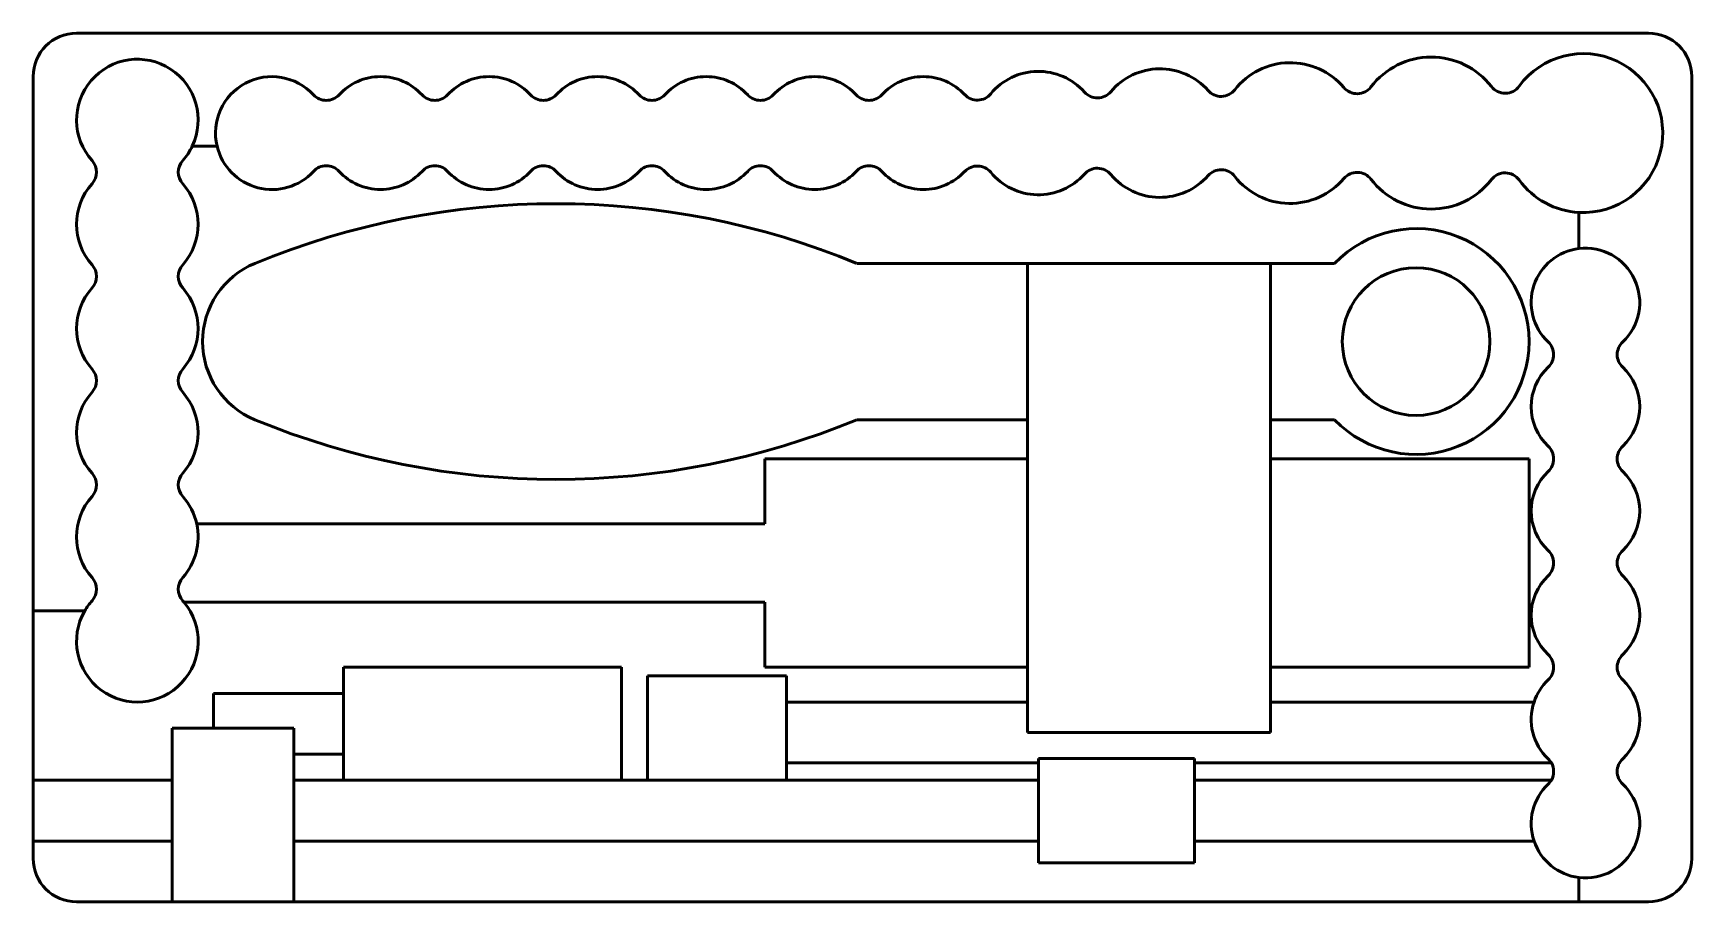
# Model space of a CAD drawing. Header units: millimetres. Extents: x 114 to 306, y 98 to 198.
import ezdxf

# ---------------------------------------------------------------- set-up
doc = ezdxf.new("R2010")
doc.units = ezdxf.units.MM
doc.layers.add('Visible (ISO)', color=7, linetype='Continuous', lineweight=50)

msp = doc.modelspace()

# ---------------------------------------------------------------- linework, layer by layer
at = {"layer": 'Visible (ISO)'}
for p, q in [((119.5, 198.5), (300.5, 198.5)), ((114.5, 132), (114.5, 193.5)), ((305.5, 193.5), (305.5, 103.5)), ((135.68, 185.5), (132.82, 185.5)), ((292.5, 173.7), (292.5, 177.86)), ((209.37, 172), (264.37, 172)), ((229, 154), (229, 172)), ((257, 172), (257, 154)), ((229, 154), (209.37, 154)), ((229, 149.5), (229, 154)), ((257, 154), (257, 149.5)), ((264.37, 154), (257, 154)), ((198.75, 142), (198.75, 149.5)), ((198.75, 149.5), (229, 149.5)), ((229, 125.5), (229, 149.5)), ((257, 149.5), (257, 125.5)), ((257, 149.5), (286.75, 149.5)), ((286.75, 149.5), (286.75, 125.5)), ((133.34, 142), (198.75, 142)), ((120.44, 132), (114.5, 132)), ((114.5, 132), (114.5, 112.5)), ((198.75, 133), (131.86, 133)), ((198.75, 125.5), (198.75, 133)), ((150.25, 122.5), (150.25, 125.5)), ((150.25, 125.5), (182.25, 125.5)), ((182.25, 125.5), (182.25, 112.5)), ((185.25, 112.5), (185.25, 124.5)), ((185.25, 124.5), (201.25, 124.5)), ((229, 125.5), (198.75, 125.5)), ((201.25, 124.5), (201.25, 121.5)), ((229, 121.5), (229, 125.5)), ((257, 125.5), (257, 121.5)), ((286.75, 125.5), (257, 125.5)), ((135.25, 122.5), (150.25, 122.5)), ((135.25, 118.5), (135.25, 122.5)), ((150.25, 122.5), (150.25, 115.5)), ((201.25, 114.5), (201.25, 121.5)), ((201.25, 121.5), (229, 121.5)), ((229, 121.5), (229, 118)), ((257, 118), (257, 121.5)), ((257, 121.5), (287.33, 121.5)), ((130.5, 112.5), (130.5, 118.5)), ((130.5, 118.5), (135.25, 118.5)), ((144.5, 118.5), (135.25, 118.5)), ((144.5, 115.5), (144.5, 118.5)), ((229, 118), (257, 118)), ((150.25, 115.5), (144.5, 115.5)), ((144.5, 115.5), (144.5, 112.5)), ((150.25, 112.5), (150.25, 115.5)), ((230.25, 114.5), (230.25, 115)), ((230.25, 115), (248.25, 115)), ((248.25, 115), (248.25, 114.5)), ((201.25, 114.5), (201.25, 112.5)), ((230.25, 114.5), (201.25, 114.5)), ((230.25, 112.5), (230.25, 114.5)), ((248.25, 114.5), (248.25, 112.5)), ((289.32, 114.5), (248.25, 114.5)), ((114.5, 112.5), (130.5, 112.5)), ((114.5, 105.5), (114.5, 112.5)), ((130.5, 105.5), (130.5, 112.5)), ((144.5, 112.5), (144.5, 105.5)), ((144.5, 112.5), (150.25, 112.5)), ((150.25, 112.5), (182.25, 112.5)), ((182.25, 112.5), (185.25, 112.5)), ((185.25, 112.5), (201.25, 112.5)), ((201.25, 112.5), (230.25, 112.5)), ((230.25, 105.5), (230.25, 112.5)), ((248.25, 112.5), (248.25, 105.5)), ((248.25, 112.5), (289.32, 112.5)), ((130.5, 105.5), (114.5, 105.5)), ((114.5, 105.5), (114.5, 103.5)), ((130.5, 98.5), (130.5, 105.5)), ((144.5, 105.5), (144.5, 98.5)), ((230.25, 105.5), (144.5, 105.5)), ((230.25, 103), (230.25, 105.5)), ((248.25, 105.5), (248.25, 103)), ((287.33, 105.5), (248.25, 105.5)), ((248.25, 103), (230.25, 103)), ((292.5, 98.5), (292.5, 101.3)), ((119.5, 98.5), (130.5, 98.5)), ((144.5, 98.5), (130.5, 98.5)), ((144.5, 98.5), (292.5, 98.5)), ((300.5, 98.5), (292.5, 98.5))]:
    msp.add_line(p, q, dxfattribs=at)
msp.add_circle((273.75, 163), 8.5, dxfattribs=at)
for centre, radius, start, end in [((119.5, 193.5), 5, 90, 180), ((300.5, 193.5), 5, 0, 90), ((126.5, 188.5), 7, 334.6231, 221.8103), ((259.25, 187), 8.1, 40.2557, 141.964), ((275.5, 187), 8.75, 37.7517, 142.6179), ((293, 187), 9.15, 266.8675, 143.8233), ((142, 187), 6.5, 42.6679, 193.3424), ((154.5, 187), 6.5, 42.6679, 137.3321), ((167, 187), 6.5, 42.6679, 137.3321), ((179.5, 187), 6.5, 42.6679, 137.3321), ((192, 187), 6.5, 42.6679, 137.3321), ((204.5, 187), 6.5, 42.6679, 137.3321), ((217, 187), 6.5, 42.901, 137.3321), ((230.25, 187), 7.1, 41.6301, 140.5169), ((244.25, 187), 7.4, 41.4557, 139.9753), ((148.25, 192.76), 2, 222.6679, 317.3321), ((160.75, 192.76), 2, 222.6679, 317.3321), ((173.25, 192.76), 2, 222.6679, 317.3321), ((185.75, 192.76), 2, 222.6679, 317.3321), ((198.25, 192.76), 2, 222.6679, 317.3321), ((210.75, 192.76), 2, 222.6679, 317.3321), ((223.23, 192.79), 2, 222.901, 320.5169), ((237.05, 193.05), 2, 221.6301, 319.9753), ((251.29, 193.22), 2, 221.4557, 321.964), ((266.96, 193.53), 2, 220.2557, 322.6179), ((284, 193.58), 2, 217.7517, 323.8233), ((126.5, 188.5), 7, 318.1897, 334.6231), ((142, 187), 6.5, 193.3424, 317.3321), ((119.79, 182.5), 2, 318.1897, 41.8103), ((133.21, 182.5), 2, 138.1897, 221.8103), ((148.25, 181.24), 2, 42.6679, 137.3321), ((154.5, 187), 6.5, 222.6679, 317.3321), ((160.75, 181.24), 2, 42.6679, 137.3321), ((167, 187), 6.5, 222.6679, 317.3321), ((173.25, 181.24), 2, 42.6679, 137.3321), ((179.5, 187), 6.5, 222.6679, 317.3321), ((185.75, 181.24), 2, 42.6679, 137.3321), ((192, 187), 6.5, 222.6679, 317.3321), ((198.25, 181.24), 2, 42.6679, 137.3321), ((204.5, 187), 6.5, 222.6679, 317.3321), ((210.75, 181.24), 2, 42.6679, 137.3321), ((217, 187), 6.5, 222.6679, 317.099), ((223.23, 181.21), 2, 39.4831, 137.099), ((230.25, 187), 7.1, 219.4831, 318.3699), ((237.05, 180.95), 2, 40.0247, 138.3699), ((244.25, 187), 7.4, 220.0247, 318.5443), ((251.29, 180.78), 2, 38.036, 138.5443), ((259.25, 187), 8.1, 218.036, 319.7443), ((266.96, 180.47), 2, 37.3821, 139.7443), ((275.5, 187), 8.75, 217.3821, 322.2483), ((284, 180.42), 2, 36.1767, 142.2483), ((293, 187), 9.15, 216.1767, 266.8675), ((126.5, 176.5), 7, 138.1897, 221.8103), ((126.5, 176.5), 7, 318.1897, 41.8103), ((174.7, 88), 90.87, 67.5741, 112.4259), ((273.75, 163), 13, 223.8131, 136.1869), ((143.75, 163), 9.74, 112.4259, 247.5741), ((293.25, 167.5), 6.25, 96.8921, 226.6582), ((293.25, 167.5), 6.25, 313.3418, 96.8921), ((119.79, 170.5), 2, 318.1897, 41.8103), ((133.21, 170.5), 2, 138.1897, 221.8103), ((126.5, 164.5), 7, 138.1897, 221.8103), ((126.5, 164.5), 7, 318.1897, 41.8103), ((287.59, 161.5), 2, 313.3418, 46.6582), ((298.91, 161.5), 2, 133.3418, 226.6582), ((119.79, 158.5), 2, 318.1897, 41.8103), ((133.21, 158.5), 2, 138.1897, 221.8103), ((293.25, 155.5), 6.25, 133.3418, 226.6582), ((293.25, 155.5), 6.25, 313.3418, 46.6582), ((126.5, 152.5), 7, 138.1897, 221.8103), ((126.5, 152.5), 7, 318.1897, 41.8103), ((174.7, 238), 90.87, 247.5741, 292.4259), ((287.59, 149.5), 2, 313.3418, 46.6582), ((298.91, 149.5), 2, 133.3418, 226.6582), ((119.79, 146.5), 2, 318.1897, 41.8103), ((133.21, 146.5), 2, 138.1897, 221.8103), ((293.25, 143.5), 6.25, 133.3418, 226.6582), ((293.25, 143.5), 6.25, 313.3418, 46.6582), ((126.5, 140.5), 7, 138.1897, 221.8103), ((126.5, 140.5), 7, 12.3736, 41.8103), ((126.5, 140.5), 7, 318.1897, 12.3736), ((287.59, 137.5), 2, 313.3418, 46.6582), ((298.91, 137.5), 2, 133.3418, 226.6582), ((119.79, 134.5), 2, 318.1897, 41.8103), ((133.21, 134.5), 2, 138.1897, 221.8103), ((293.25, 131.5), 6.25, 133.3418, 226.6582), ((293.25, 131.5), 6.25, 313.3418, 46.6582), ((126.5, 128.5), 7, 150, 40.0052), ((126.5, 128.5), 7, 138.1897, 150), ((126.5, 128.5), 7, 40.0052, 41.8103), ((287.59, 125.5), 2, 313.3418, 46.6582), ((298.91, 125.5), 2, 133.3418, 226.6582), ((293.25, 119.5), 6.25, 133.3418, 161.3371), ((293.25, 119.5), 6.25, 313.3418, 46.6582), ((293.25, 119.5), 6.25, 161.3371, 226.6582), ((287.59, 113.5), 2, 30, 46.6582), ((298.91, 113.5), 2, 133.3418, 226.6582), ((287.59, 113.5), 2, 330, 30), ((293.25, 107.5), 6.25, 133.3418, 198.6629), ((287.59, 113.5), 2, 313.3418, 330), ((293.25, 107.5), 6.25, 263.1079, 46.6582), ((293.25, 107.5), 6.25, 198.6629, 263.1079), ((119.5, 103.5), 5, 180, 270), ((300.5, 103.5), 5, 270, 0)]:
    msp.add_arc(centre, radius, start, end, dxfattribs=at)

doc.saveas('drawing.dxf')
